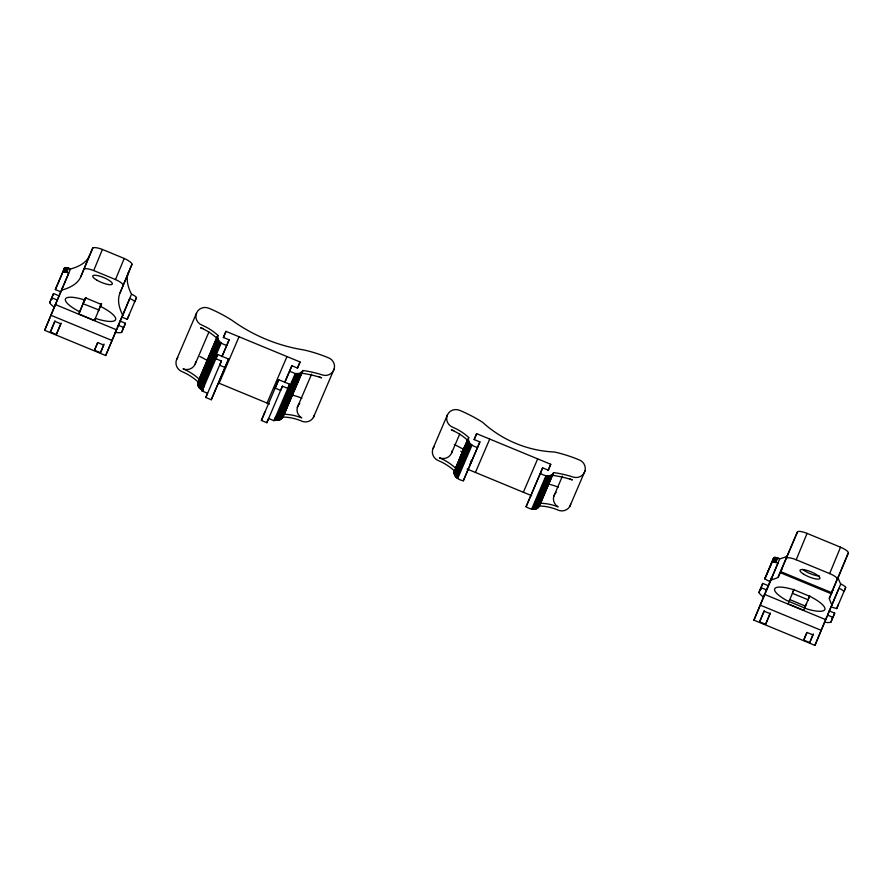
<?xml version="1.0" encoding="UTF-8"?>
<svg xmlns="http://www.w3.org/2000/svg" width="893" height="893" viewBox="0 0 893 893"><rect width="100%" height="100%" fill="white"/><g stroke="black" fill="none" stroke-linecap="round" stroke-linejoin="round"><path stroke-width="1.34" d="M203.559 390.408C199.786 389.661 196.661 385.731 198 381.88A53.547 51.816 23.2 0 0 181.837 371.555A9.432 9.131 23.2 0 1 177.819 357.446M284.867 382.081L291.866 365.75L297.536 368.083L300.059 361.966L225.962 331.359L223.44 337.476L229.11 339.809L226.844 345.301C222.346 344.497 216.095 340.858 217.925 335.377A53.547 51.816 23.2 0 0 201.762 325.063A9.432 9.131 23.2 0 1 196.549 313.008A9.432 9.131 23.2 0 1 208.75 308.197A146.698 141.965 23.2 0 1 216.675 311.757L218.618 312.717A146.698 141.965 23.2 0 1 231.834 320.207A162.85 157.581 23.2 0 0 303.754 349.922A140.413 135.881 23.2 0 1 326.671 357.088L329.818 358.406A9.432 9.131 23.2 0 1 322.753 375.071A110.319 106.747 23.2 0 0 302.917 370.495L282.623 417.656L279.755 419.933L275.29 420.056L295.215 373.553L299.68 373.441L302.537 371.153M570.705 504.299A9.432 9.131 23.2 0 1 559.23 510.562L556.607 509.468A50.254 48.635 23.2 0 0 539.394 505.985C536.827 511.164 529.828 509.334 526.077 506.722L542.643 467.843L548.313 470.187L550.747 464.282L476.65 433.663L474.216 439.579L479.887 441.912L463.322 480.791C458.812 479.988 452.572 476.349 454.403 470.868A53.547 51.816 23.2 0 0 438.229 460.542A9.432 9.131 23.2 0 1 434.221 446.433M477.621 447.404C473.123 446.6 466.872 442.961 468.702 437.481A53.547 51.816 23.2 0 0 452.539 427.155A9.432 9.131 23.2 0 1 447.326 415.111A9.432 9.131 23.2 0 1 459.527 410.3A146.698 141.965 23.2 0 1 467.452 413.861L469.394 414.821A146.698 141.965 23.2 0 1 482.611 422.3A110.531 106.959 23.2 0 0 554.531 452.014A140.413 135.881 23.2 0 1 577.447 459.192L580.595 460.509A9.432 9.131 23.2 0 1 573.529 477.175A110.319 106.747 23.2 0 0 553.693 472.598C551.137 477.777 544.138 475.947 540.388 473.335L526.077 506.722M44.683 330.276L70.48 268.994A252.261 63.593 22.4 0 0 89.479 255.677L92.76 248.031A10.616 2.679 22.4 0 1 102.416 249.448L124.205 258.457A10.616 2.679 22.4 0 1 131.985 264.239L120.019 292.982A270.702 68.236 22.4 0 0 122.81 315.296L105.687 355.526L44.672 330.31L55.076 305.026M105.687 355.526L122.006 316.345M753.915 620.155L771.027 579.937A252.261 63.593 22.4 0 0 777.825 577.57L797.427 531.971A9.432 2.378 22.4 0 1 807.071 533.389L840.525 547.208A9.432 2.378 22.4 0 1 848.305 553.001L838.058 577.749A270.702 68.236 22.4 0 0 840.737 584.044L814.929 645.371L753.915 620.155L764.743 593.823M848.305 553.001L831.283 593.756L780.404 572.726L781.844 569.131M831.283 593.756L832.722 590.161L829.363 598.846A270.702 68.236 22.4 0 0 832.042 605.141M55.321 289.6L64.564 267.833L66.618 267.643L70.48 268.994A4.833 1.217 22.4 0 0 68.493 268.168L66.763 272.387L62.945 271.907L55.321 289.6L60.757 291.844M66.763 272.387L68.739 273.213L54.205 307.136A22.213 5.604 22.4 0 1 49.695 302.705L51.437 298.485A22.213 5.604 22.4 0 0 52.107 299.479M58.983 295.817L53.535 293.563L51.805 297.793L57.252 300.037M62.945 271.907L64.687 267.688M63.169 271.807L64.91 267.587M63.481 271.751L65.211 267.532M63.872 271.74L65.613 267.52M64.341 271.785L66.082 267.565M64.876 271.863L66.618 267.643M65.468 271.997L67.209 267.777M66.104 272.175L67.835 267.956M61.628 289.734L62.499 287.624M50.354 332.017L54.919 321.357L60.914 323.835L56.348 334.484L50.354 332.017L54.953 320.866M56.348 334.484L61.048 323.099M61.784 290.08A252.261 63.593 22.4 0 0 80.783 276.774L89.479 255.677M80.783 276.774L92.76 248.031M84.065 269.128A10.616 2.679 22.4 0 1 93.72 270.546L102.416 249.448M101.289 303.832L100.262 306.321L101.255 306.779A27.114 6.831 22.4 0 1 115.666 319.482A27.114 6.831 22.4 0 1 97.806 319.158L95.361 318.41L94.479 320.475L78.796 313.99L83.808 301.823M78.796 313.99L79.734 311.869L77.468 310.641A27.114 6.831 22.4 0 1 65.513 298.865A27.114 6.831 22.4 0 1 83.239 299.512L84.601 299.936L85.628 297.458M79.734 311.869L85.36 298.217M84.601 299.936L85.996 297.615M94.479 320.475L101.501 303.52M100.574 306.444L101.59 303.955M123.29 285.336A10.616 2.679 22.4 0 0 115.51 279.554L124.205 258.457M94.479 350.246L97.761 342.599L103.755 345.078L100.474 352.724L94.479 350.246L97.616 342.655M120.019 292.982L131.985 264.239M100.474 352.724L104.046 344.051M122.81 315.296L131.505 294.199A270.702 68.236 22.4 0 1 128.704 271.885M115.219 332.352A22.213 5.604 22.4 0 0 121.604 332.419L123.346 328.2A22.213 5.604 22.4 0 1 122.977 328.289M120.008 321.034L125.455 323.277L123.714 327.497L118.267 325.253M131.505 294.199A6.631 1.674 22.4 0 1 136.484 297.548L134.743 301.767A6.631 1.674 22.4 0 0 129.764 298.418L121.783 317.06L127.23 319.303L128.96 315.084M202.108 391.011L217.669 354.532L228.575 359.042L211.273 399.74L205.825 397.485L207.556 393.266L202.108 391.011L203.85 386.792M217.669 354.532L215.939 358.752L221.386 361.006L219.645 365.226L225.092 367.481M211.273 399.74L228.575 359.042M261.392 420.447L278.705 379.715L289.6 384.213L287.859 388.433L282.411 386.189L266.84 422.702L261.392 420.447L264.864 412.008M278.705 379.715L275.223 388.154L280.681 390.408L282.411 386.189M266.84 422.702L268.581 418.482L274.028 420.726L289.6 384.213M284.767 382.539L291.866 365.75M274.028 420.726L275.77 416.506M290.66 398.512L284.164 414.263A50.254 48.635 23.2 0 1 301.376 417.757L301.734 417.879A9.432 9.131 23.2 0 1 299.735 403.402M462.663 451.59L463.355 449.893M464.572 446.946L465.097 445.674L459.705 458.243M463.322 480.791L479.887 441.912M470.254 464.327L471.705 460.821A8.405 2.121 22.4 0 0 471.214 460.308M540.388 473.335L542.643 467.843M768.226 585.663L763.448 596.993A22.213 5.604 22.4 0 1 758.927 592.55L762.778 583.419L768.226 585.663L771.742 577.47L770 581.689L764.799 578.898L773.807 557.678L775.861 557.5L779.723 558.839A252.261 63.593 22.4 0 0 786.521 556.473L787.023 556.239M772.188 561.753L773.93 557.533L764.799 578.898L772.188 561.753L777.982 563.059L770 581.689M772.4 561.652L774.142 557.433M772.713 561.597L774.454 557.377M773.115 561.585L774.845 557.366M773.584 561.63L775.325 557.411M774.119 561.719L775.861 557.5M774.711 561.842L776.441 557.623M775.336 562.021L777.077 557.801M775.995 562.233L777.736 558.013A4.833 1.217 22.4 0 1 779.723 558.839L771.016 579.97M759.597 621.863L764.162 611.203L770.157 613.681L765.591 624.341L759.597 621.863L764.185 610.712M780.404 572.726L780.839 571.676L831.718 592.695M778.328 577.325L797.427 531.971M765.591 624.341L770.279 612.944M786.554 558.348A9.432 2.378 22.4 0 1 796.21 559.766L807.071 533.389M794.022 589.48L788.039 603.835L803.722 610.321L809.65 596.022M837.433 579.367A9.432 2.378 22.4 0 0 829.653 573.585L840.525 547.208M803.722 640.091L807.004 632.445L812.998 634.923L809.717 642.569L803.722 640.091L806.848 632.501M809.717 642.569L813.289 633.907M829.217 598.355L837.913 577.258M826.996 616.282L814.929 645.371M829.24 610.879L827.51 615.098L832.957 617.353L834.687 613.134L829.24 610.879L830.747 607.363M824.462 622.198A22.213 5.604 22.4 0 0 830.847 622.265L832.589 618.045A22.213 5.604 22.4 0 1 831.818 618.213M840.737 584.044A6.631 1.674 22.4 0 1 845.716 587.393L843.985 591.612A6.631 1.674 22.4 0 0 838.996 588.264L831.015 606.905L836.696 608.602L838.438 604.382M85.248 298.362L83.027 303.709L98.822 309.927L98.275 311.211M98.71 310.184L101.411 303.698M793.051 591.668L794.011 589.369M805.408 606.168L806.491 603.534M807.953 600.04L809.694 595.843M49.695 302.705L53.535 293.563M84.98 300.093L85.862 298.028L101.121 304.334L100.262 306.321M121.604 332.419L125.455 323.277M127.23 319.303L136.484 297.548M176.624 359.511L196.549 313.008M195.21 364.009L208.951 331.95M217.2 336.482L199.172 379.145A53.547 51.816 23.2 0 0 183.009 368.831A9.432 9.131 23.2 0 0 195.824 361.71M197.811 382.606L217.925 335.377M207.935 359.455L213.974 345.345M215.079 342.778L216.72 338.938M197.71 383.532L217.624 337.029M197.744 384.448L217.669 337.956M197.922 385.363L217.836 338.871M198.224 386.245L218.149 339.753M198.659 387.082L218.584 340.579M199.217 387.841L219.142 341.338M199.876 388.522L219.801 342.019M200.635 389.102L220.549 342.599M223.272 337.643L225.962 331.359M201.316 389.482L221.23 342.979M222.111 356.151L229.11 339.809M222 356.608L226.844 345.301M205.825 397.485L221.386 361.006M239.034 336.761L219.109 383.253L269.429 404.049M267.052 403.067L286.977 356.564M297.358 368.251L300.059 361.966M276.049 420.257L295.974 373.765M276.986 420.38L296.911 373.877M277.935 420.369L297.86 373.866M278.862 420.223L298.787 373.721M279.755 419.933L299.68 373.441M280.603 419.531L300.528 373.028M281.362 419.007L301.287 372.504M282.043 418.382L301.968 371.879M282.623 417.656L302.917 370.495M297.324 407.476L311.612 374.134M313.376 417.511L334.228 368.809M433.016 448.498L447.326 415.111M451.612 452.997L459.761 433.965M467.497 439.702L455.575 468.133A53.547 51.816 23.2 0 0 439.401 457.819A9.432 9.131 23.2 0 0 452.215 450.697M454.202 471.593L468.702 437.481M467.575 440.863L462.686 452.282L463.3 452.215M454.102 472.52L468.412 439.133M454.135 473.435L468.445 440.059M454.314 474.35L468.624 440.963M454.626 475.232L468.925 441.845M455.062 476.069L469.361 442.682M455.609 476.829L469.919 443.441M456.278 477.509L470.578 444.122M457.026 478.09L471.337 444.703M474.105 439.613L476.65 433.663M457.707 478.469L472.017 445.082M475.422 472.453L489.732 439.066M523.365 492.266L537.675 458.879M531.692 509.043L546.003 475.656M548.101 470.466L550.747 464.282M532.44 509.244L546.75 475.857M533.389 509.367L547.688 475.98M534.327 509.356L548.637 475.969M535.264 509.211L549.563 475.824M536.157 508.921L550.456 475.534M536.994 508.519L551.305 475.132M537.765 507.994L552.064 474.607M538.446 507.369L552.745 473.982M551.941 476.081L540.566 503.25A50.254 48.635 23.2 0 1 557.779 506.744L558.136 506.867A9.432 9.131 23.2 0 1 556.138 492.389M539.015 506.644L553.693 472.598M553.727 496.463L562.423 476.148M569.767 506.498L585.004 470.912M758.927 592.55L762.778 583.419M830.847 622.265L834.687 613.134M836.696 608.602L845.716 587.393M796.21 559.766L829.653 573.585M93.72 270.546L115.51 279.554M289.611 371.231L295.215 373.553M792.381 593.287L808.065 599.772M761.048 587.639L766.484 589.882M467.106 469.015L531.692 495.704M764.799 594.47L825.813 619.686M55.556 304.625L116.581 329.83M760.334 605.175L821.348 630.391M51.091 315.329L112.116 340.534M789.847 599.605L805.475 606.146M216.753 338.112A53.547 51.816 23.2 0 0 200.59 327.787A9.432 9.131 23.2 0 0 202.968 328.434M282.992 416.998A50.254 48.635 23.2 0 1 300.204 420.48L302.827 421.574A9.432 9.131 23.2 0 0 314.303 415.312M301.745 373.229A110.319 106.747 23.2 0 1 321.58 377.806A9.432 9.131 23.2 0 1 319.314 376.835M291.442 394.929A79.12 76.564 23.2 0 1 301.923 398.133M199.865 356.486A146.698 141.965 23.2 0 1 207.511 360.605M467.53 440.216A53.547 51.816 23.2 0 0 451.367 429.89A9.432 9.131 23.2 0 0 453.744 430.538M460.844 451.244A146.698 141.965 23.2 0 1 462.741 452.316M454.314 444.513A146.698 141.965 23.2 0 1 463.913 449.592M547.844 483.917A79.12 76.564 23.2 0 1 558.315 487.12M552.521 475.333A110.319 106.747 23.2 0 1 572.357 479.898A9.432 9.131 23.2 0 1 570.091 478.938M471.471 461.368A8.405 2.121 22.4 0 1 471.124 461.391M470.265 463.523A8.405 2.121 22.4 0 1 470.488 463.78M761.349 589.324A22.213 5.604 22.4 0 1 760.669 588.331M819.361 575.963A10.761 2.712 22.4 0 1 802.662 569.354M794.245 589.871L792.471 589.358A27.114 6.831 22.4 0 0 774.756 588.71A27.114 6.831 22.4 0 0 786.7 600.487L807.049 609.004A27.114 6.831 22.4 0 0 824.898 609.327A27.114 6.831 22.4 0 0 810.498 596.624L794.245 589.871M96.712 280.078L94.848 278.85A10.616 2.679 22.4 0 1 100.161 276.283A10.616 2.679 22.4 0 1 112.205 284.22A10.616 2.679 22.4 0 1 96.712 280.078M803.912 574.333A10.761 2.712 22.4 0 0 819.897 578.485A10.761 2.712 22.4 0 0 806.1 570.158A10.761 2.712 22.4 0 0 803.912 574.333"/></g></svg>
